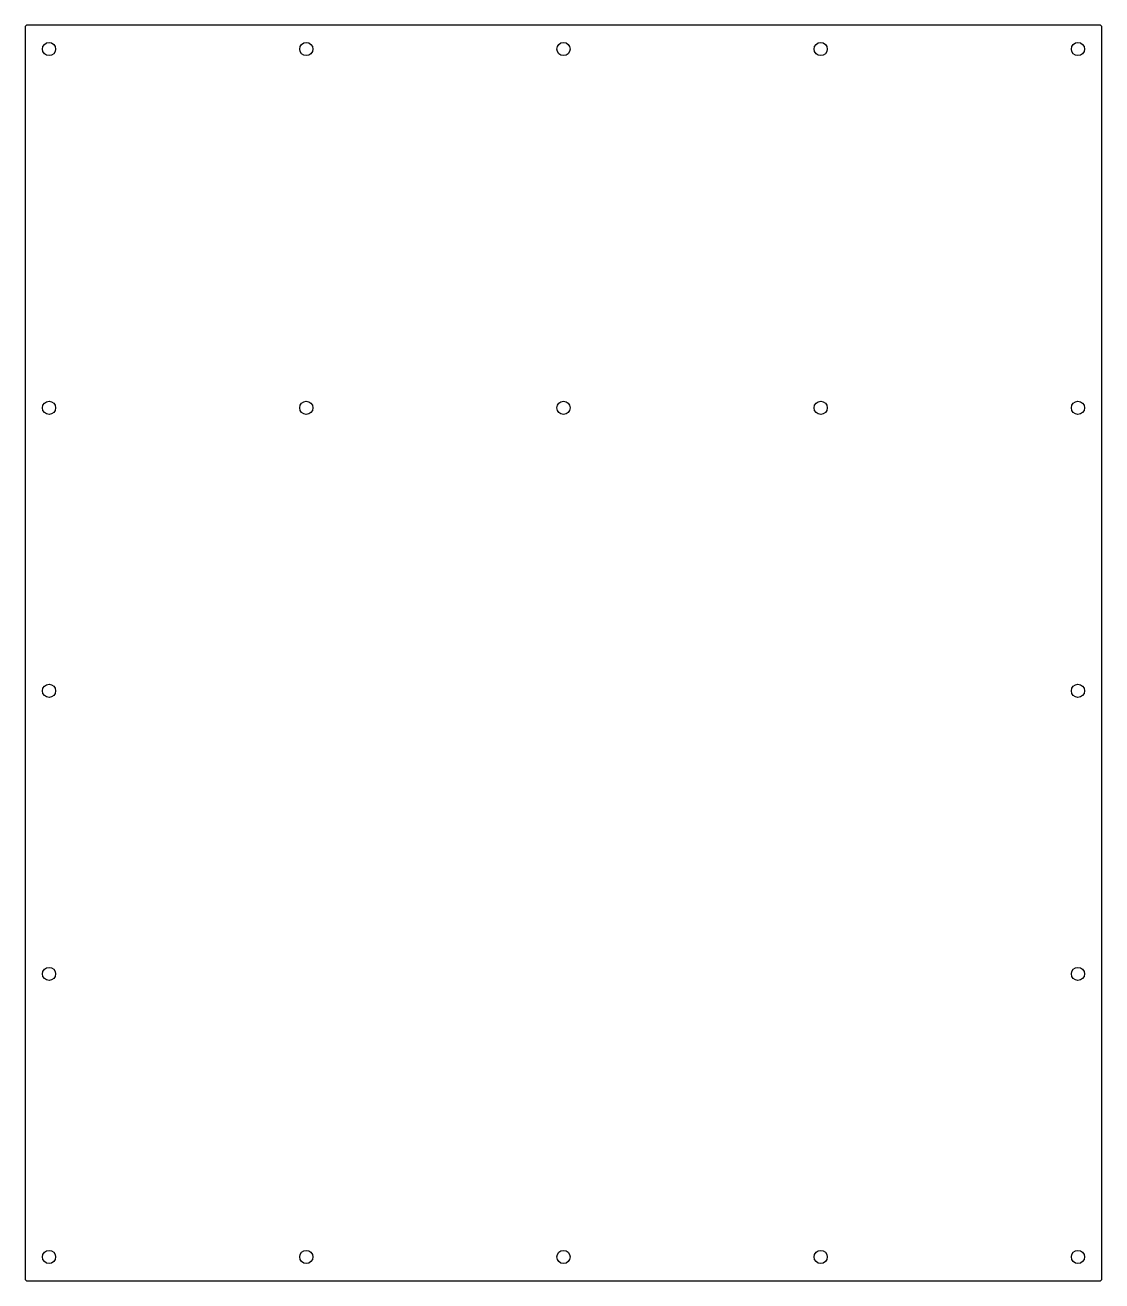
# Model space of a CAD drawing. Header units: millimetres. Extents: x -225 to 225, y -263 to 262.
import ezdxf

# ---------------------------------------------------------------- set-up
doc = ezdxf.new("R2010")
doc.units = ezdxf.units.MM

msp = doc.modelspace()

# ---------------------------------------------------------------- linework, layer by layer
at = {"color": 7, "linetype": 'Continuous', "lineweight": 25}
for p, q in [((224, 262.5), (-224, 262.5)), ((-225, 261.5), (-225, -261.5)), ((225, -261.5), (225, 261.5)), ((-224, -262.5), (224, -262.5))]:
    msp.add_line(p, q, dxfattribs=at)
for centre in [(-215, 252.5), (-107.5, 252.5), (0, 252.5), (107.5, 252.5), (215, 252.5), (-215, 102.5), (-107.5, 102.5), (0, 102.5), (107.5, 102.5), (215, 102.5), (-215, -15.83), (215, -15.83), (-215, -134.17), (215, -134.17), (-215, -252.5), (-107.5, -252.5), (0, -252.5), (107.5, -252.5), (215, -252.5)]:
    msp.add_circle(centre, 2.75, dxfattribs=at)
for centre, start, end in [((-224, 261.5), 90, 180), ((224, 261.5), 0, 90), ((-224, -261.5), 180, 270), ((224, -261.5), 270, 0)]:
    msp.add_arc(centre, 1, start, end, dxfattribs=at)

doc.saveas('drawing.dxf')
